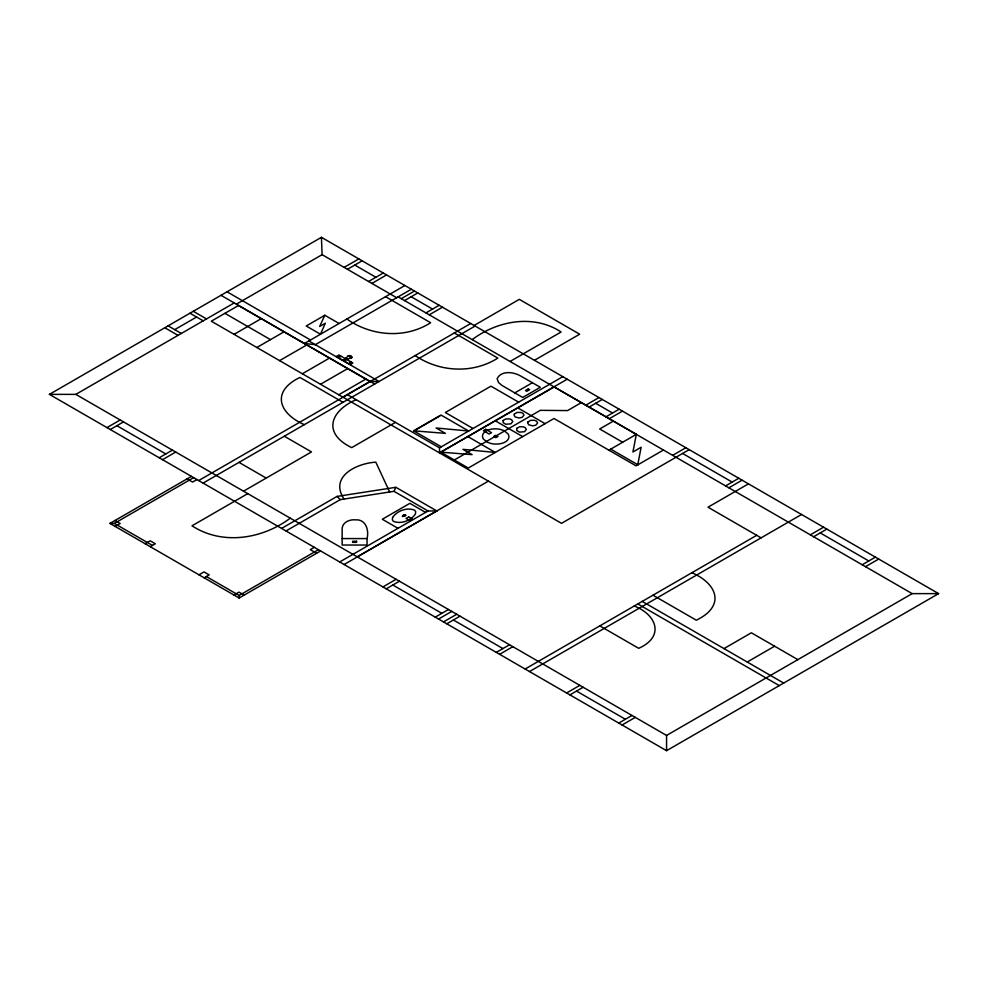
<?xml version="1.0" encoding="UTF-8"?>
<svg xmlns="http://www.w3.org/2000/svg" width="988" height="988" viewBox="0 0 988 988"><rect width="100%" height="100%" fill="white"/><g stroke="black" fill="none" stroke-linecap="round" stroke-linejoin="round"><path stroke-width="1.48" d="M191.437 476.364L109.94 523.418L239.133 598.012L239.133 595.468L318.42 549.686M562.802 376.675L439.536 447.836L439.536 452.924L567.211 379.207M553.935 386.79L636.321 434.35L632.925 451.985L641.126 447.255L637.742 464.879M324.817 315.258L319.655 326.472L325.324 323.2L320.495 334.228L306.231 325.991L324.817 315.258L339.094 323.496M286.001 530.964L340.267 499.632L394.002 491.32L395.867 487.306L436.857 510.969L344.108 564.519M49.4 394.373L321.433 237.318L938.6 593.627L666.567 750.682L49.4 394.373L75.829 394.373L666.567 735.43L912.171 593.627L938.6 593.627M174.715 329.646L196.587 317.024M75.829 394.373L234.205 302.933M236.367 304.168L322.1 254.669L396.657 297.709M344.133 267.39L358.842 258.905M234.082 334.339L261.301 318.63M347.443 269.304L362.139 260.82M106.976 427.606L120.203 419.986M110.285 429.521L123.5 421.888M368.573 281.506L383.282 273.021M256.855 347.504L284.087 331.783M371.883 283.42L386.58 274.923M404.907 285.507L304.465 343.491L315.32 344.676L411.354 289.225M279.592 360.632L306.823 344.911M401.276 298.672L414.491 291.04M404.574 300.574L417.788 292.942M302.34 373.76L329.56 358.039M159.204 457.765L172.418 450.133M337.735 357.36L340.465 355.828M162.514 459.679L175.728 452.047M342.663 360.212C345.652 359.471 349.616 352.259 352.197 357.273L343.861 360.892M425.952 312.912L439.166 305.28M429.249 314.826L442.463 307.194M348.789 363.745L351.481 362.188M320.532 384.258L347.764 368.549M109.94 523.418L114.349 523.418L193.636 477.636M338.736 394.768L365.955 379.046M115.127 526.419L120.19 523.492L115.003 520.491M196.958 479.563L192.586 482.082L187.065 478.896M198.687 480.563L470.72 323.508M474.104 325.46L519.317 299.352L579.672 334.203L534.459 360.299M203.096 483.107L475.117 326.04M356.125 399.683C329.906 411.107 322.397 433.571 351.728 447.626L395.435 422.382M472.19 339.613C497.507 320.631 533.458 313.949 561.122 331.98L510.043 361.472M145.1 543.721L150.164 540.794L155.351 543.795L150.213 546.673M243.517 491.184L311.492 451.924L284.359 436.251M247.753 493.63L191.993 525.814C222.461 545.598 262.203 539.065 290.299 518.181M413.614 430.817L440.981 415.022L468.658 431.003L436.066 427.977L445.378 433.361L413.614 430.817L441.29 446.798M415.121 430.274L440.031 415.886M198.959 574.818L204.022 571.904L209.209 574.893L204.146 577.819M514.773 392.903L532.396 382.726L540.312 387.296L522.701 397.472L501.682 385.258L498.532 382.492L497.1 378.725C501.348 370.068 513.982 371.945 520.997 376.206L532.396 382.726M281.592 528.419L337.044 496.408L395.867 487.306M454.319 459.988L540.325 410.341L567.581 410.576L581.352 402.622M314.332 547.327L310.294 549.649L316.592 553.292M233.909 595.048L238.973 592.121L244.16 595.122M239.096 598.036L320.631 550.958M585.773 405.191L598.987 397.559M589.07 407.093L602.297 399.461M339.699 561.974L428.039 510.969L436.857 510.969M357.248 556.837L488.381 481.131M605.94 416.837L619.155 409.205M609.25 418.739L622.465 411.107M613.301 421.135L599.679 428.99L622.638 442.241M608.892 450.182L636.321 434.35M382.912 586.921L396.126 579.289M386.222 588.836L399.436 581.203M663.405 450.059L636.062 465.854L554.021 418.504L468.275 468.04L440.71 452.134L554.194 386.95M672.667 455.357L685.882 447.725M689.192 449.639L561.517 523.344L343.046 397.213M435.239 617.142L448.466 609.51M438.549 619.044L451.763 611.411M443.489 621.897L456.703 614.264M446.786 623.799L460 616.166M725.575 485.898L738.789 478.266M728.872 487.813L742.087 480.18M748.459 483.861L708.013 507.202L761.093 537.855M496.309 652.389L509.524 644.756M499.619 654.303L512.834 646.671M525.11 669.012L756.697 535.311M529.506 671.556L801.54 514.501M810.333 534.829L823.547 527.209M813.63 536.743L826.845 529.111M566.606 692.971L579.833 685.351M569.903 694.885L583.118 687.253M862.191 564.778L875.405 557.146M865.488 566.68L878.703 559.047M723.969 648.597L751.349 632.789L797.847 659.638M618.772 723.093L631.987 715.46M622.07 724.994L635.296 717.374M747.212 662.022L774.604 646.214M370.278 381.492L379.096 381.492L308.874 340.946M342.144 538.571L367.054 538.571L367.054 545.043L342.144 545.043L342.144 529.309C341.91 522.467 349.517 519.219 355.445 519.861C365.856 519.009 369.216 530.272 367.054 538.571M440.71 452.134L472.103 454.641L462.903 449.342L495.309 452.442L467.744 436.523M411.181 296.758L432.559 309.096M595.678 403.277L612.548 413.021M682.585 453.455L732.182 482.082M820.238 532.927L868.798 560.962M354.791 265.056L375.934 277.27M398.139 296.857L912.171 593.627M454.307 332.968L497.829 358.101C472.721 374.007 439.475 372.192 415.195 355.557M385.542 296.684L430.644 322.73C405.055 339.057 371.266 336.229 346.874 319.013M610.732 449.12L637.89 464.792M518.663 402.153L490.962 386.16L445.341 412.502L473.042 428.496M517.737 407.859L545.092 423.654M495.297 420.814L522.652 436.597M346.195 358.175L347.381 358.866M345.355 358.656L338.97 354.964L336.278 356.52L350.209 364.56L352.889 363.004L346.553 359.348M227.042 291.806L310.516 339.996M220.991 295.301L374.687 384.036M691.909 572.719C717.881 584.032 725.377 606.274 696.305 620.205L652.969 595.196M224.906 313.332L270.477 339.637M347.443 394.669L439.536 447.836M193.29 311.294L206.504 318.926M189.98 313.208L203.195 320.841M343.009 402.326L299.92 377.441C270.996 391.297 278.517 413.416 304.329 424.655M168.108 325.83L181.323 333.462M642.225 601.396L783.682 683.079M164.798 327.744L178.025 335.364M637.816 603.94L779.273 685.61M634.284 605.977C657.082 614.981 664.665 636.828 638.68 648.313L599.815 625.886M394.002 491.32L428.039 510.969M425.519 512.364L409.884 503.337L382.307 519.256L397.942 528.284M239.059 462.409L266.217 478.081M116.893 425.704L165.811 453.949M392.829 585.019L441.846 613.326M453.393 619.982L502.917 648.573M576.51 691.069L625.379 719.276M114.349 523.418L152.498 545.438M206.344 576.535L239.133 595.468M337.044 496.408L340.267 499.632M389.655 491.987L375.823 462.174C356.73 463.236 329.053 476.525 344.022 499.051M321.433 237.318L322.1 254.669M666.567 735.43L666.567 750.682M356.582 541.263L356.582 542.35L352.63 542.35L352.63 541.263L356.582 541.263M392.606 517.44L392.335 519.787L393.286 521.256C400.819 524.48 410.86 520.738 415.405 514.056L415.676 511.71L414.725 510.24C407.192 507.017 397.151 510.771 392.606 517.44M503.139 420.505L503.139 422.679L505.881 424.26L510.944 423.827L512.747 421.592L511.623 419.752L509.635 418.924L505.881 418.924L503.139 420.505M514.39 414.009L514.032 415.096L515.143 416.936L519.009 417.973L522.195 417.331L523.998 415.096L522.874 413.256L520.886 412.428L517.132 412.428L514.39 414.009M516.773 428.372L516.761 430.546L519.515 432.127L524.566 431.694L526.369 429.459L525.258 427.631L523.257 426.791L519.515 426.791L516.773 428.372M528.024 421.876L527.654 422.963L528.778 424.803L532.643 425.84L535.829 425.198L537.633 422.963L536.509 421.123L534.52 420.295L530.766 420.295L528.024 421.876M497.73 436.486L495.754 437.622L493.704 436.437L495.68 435.3L497.73 436.486M496.865 436.474C494.371 438.833 494.296 434.053 496.865 436.474M404.994 515.6C402.449 517.934 403.166 513.995 404.994 515.6M405.735 515.489L402.301 516.551L403.363 515.069L405.389 514.76L405.735 515.489M238.528 305.477L211.296 321.199L342.848 397.139L369.92 381.516L238.528 305.477M340.033 356.853L339.143 356.594L340.033 356.853M349.715 362.448L350.16 362.954L349.715 362.448M528.271 388.901L525.468 390.519L526.814 391.297L529.605 389.68L528.271 388.901M485.726 429.311L483.33 430.694L489.134 434.041L491.518 432.658L485.726 429.311M487.072 430.447L485.293 431.472A13.289 7.669 0 0 0 483.552 439.203L487.467 442.291L490.974 443.489A13.313 7.682 0 0 0 504.349 442.476L506.14 441.451A13.301 7.682 0 0 0 507.881 433.72L503.954 430.632L500.459 429.434A13.289 7.669 0 0 0 487.072 430.447M408.711 516.946L406.068 518.465L409.711 520.577L412.354 519.046L408.711 516.946M351.53 357.841L347.998 355.754L350.555 356.26L351.58 357.792"/></g></svg>
